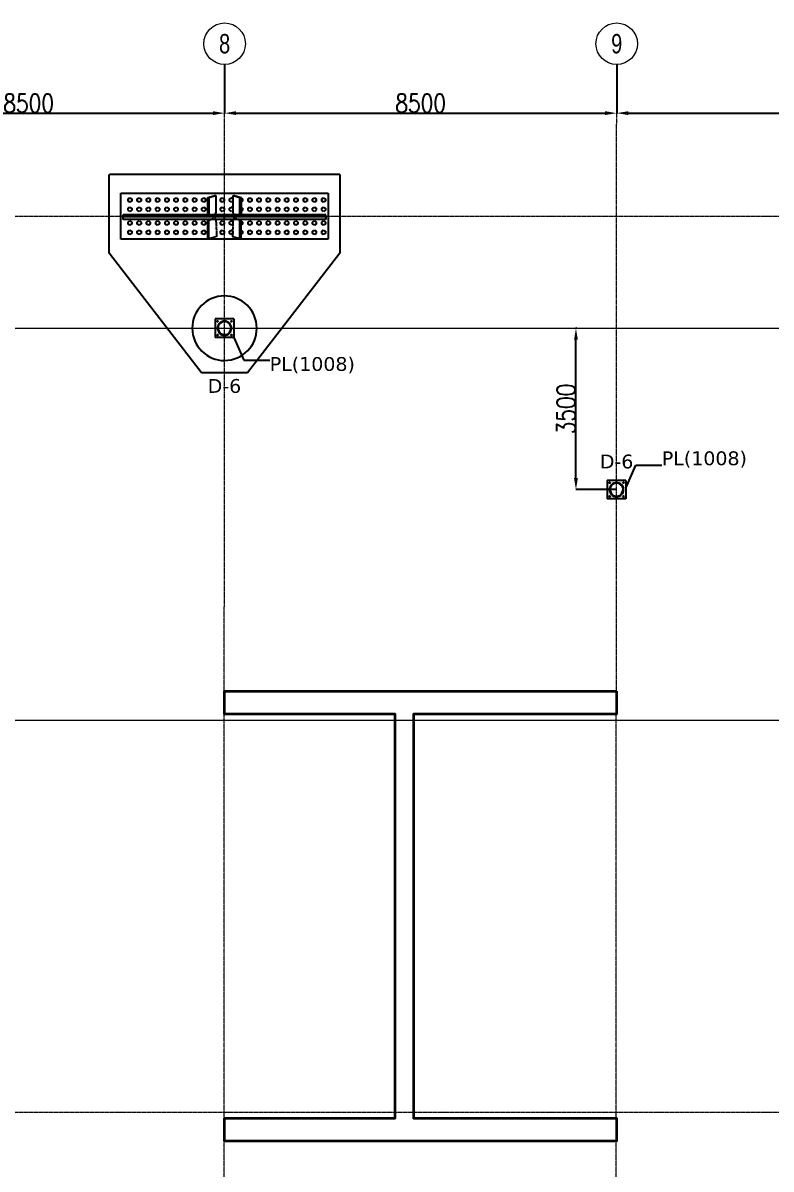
# Model space of a CAD drawing. Header units: millimetres. Extents: x 1541 to 289025, y -12015 to 47026.
# Drawn here: x 210695 to 226915, y 22171 to 47026 of the extents above; entities that cross this region are included whole.
import ezdxf
from ezdxf.enums import TextEntityAlignment as Align

# ---------------------------------------------------------------- set-up
doc = ezdxf.new("R2010")
doc.units = ezdxf.units.MM
doc.header["$LTSCALE"] = 0.1
for name, pattern in [('ACAD_ISO02W100', [15, 12, -3]), ('DXK_LINE_DOT2', [3.9198, 1.9599, -1.9599]), ('Grid Line', [3.33375, 1.905, -0.47625, 0.47625, -0.47625])]:
    doc.linetypes.add(name, pattern=pattern)
doc.layers.get('0').update_dxf_attribs({"color": 255})
for name, color, linetype in [('COTAS', 8, 'Continuous'), ('PLATINAS', 5, 'Continuous'), ('TEXTO GENERAL', 3, 'Continuous')]:
    doc.layers.add(name, color=color, linetype=linetype)
for name, color, linetype, lineweight in [('E_EJES', 8, 'Continuous', 9), ('E_EJES-1', 8, 'Grid Line', 9), ('E_MUROS-1', 2, 'Continuous', 35)]:
    doc.layers.add(name, color=color, linetype=linetype, lineweight=lineweight)
doc.styles.add('CNI_COTAS', font='romans.shx', dxfattribs={"width": 0.8})
doc.styles.add('Swis721 LtCn BT_1', font='swisscl.ttf', dxfattribs={"height": 0.42})
doc.styles.add('TEXTO GENERAL', font='verdana.ttf', dxfattribs={"height": 0.9})
doc.dimstyles.new('1.3', dxfattribs={"dimscale": 0, "dimtxt": 50, "dimasz": 30, "dimexe": 4, "dimexo": 4, "dimgap": 9, "dimtad": 1, "dimdec": 0, "dimzin": 4, "dimdsep": 46, "dimtxsty": 'CNI_COTAS', "dimcen": 0, "dimclrd": 256, "dimclrt": 3, "dimadec": 0, "dimazin": 0, "dimtfac": 1, "dimtdec": 0, "dimtmove": 2, "dimatfit": 0, "dimfxl": 0.05, "dimtolj": 1, "dimtzin": 0, "dimarcsym": 0})
doc.dimstyles.new('1.5', dxfattribs={"dimscale": 0, "dimtxt": 400, "dimasz": 250, "dimexe": 4, "dimexo": 4, "dimgap": 15, "dimtad": 1, "dimdec": 0, "dimzin": 4, "dimdsep": 46, "dimtxsty": 'CNI_COTAS', "dimcen": 0, "dimclrd": 256, "dimclrt": 3, "dimadec": 0, "dimazin": 0, "dimtfac": 1, "dimtdec": 0, "dimtmove": 2, "dimatfit": 0, "dimfxl": 0.05, "dimtolj": 1, "dimtzin": 0, "dimarcsym": 0})

# ---------------------------------------------------------------- blocks, each defined once
blk = doc.blocks.new('Grid - CNI_NOMBRE EJES-372759-_26_00m_LOC COLUMNAS Y MUROS PISO 7')
at = {"layer": 'E_EJES'}
blk.add_circle((0, 0), 0.003, dxfattribs=at)
blk = doc.blocks.new('*D842')
at = {"layer": 'COTAS', "color": 0, "lineweight": -2, "transparency": 16777216}
for p, q in [((206568, 46122), (206568, 45065)), ((215068, 46117), (215068, 45065))]:
    blk.add_line(p, q, dxfattribs=at)
at = {"layer": 'COTAS', "lineweight": -2, "transparency": 16777216}
blk.add_line((206818, 45069), (214818, 45069), dxfattribs=at)
at = {"layer": 'COTAS', "transparency": 16777216}
for points in [[(206818, 45111), (206818, 45028), (206568, 45069)], [(214818, 45111), (214818, 45028), (215068, 45069)]]:
    blk.add_solid(points, dxfattribs=at)
at = {"layer": 'Defpoints', "color": 0, "transparency": 16777216}
for p in [(206568, 46126), (215068, 46121), (215068, 45069)]:
    blk.add_point(p, dxfattribs=at)
at = {"layer": 'COTAS', "color": 3, "transparency": 16777216, "insert": (210818, 45284), "char_height": 400, "attachment_point": 5, "style": 'CNI_COTAS'}
blk.add_mtext('\\A1;8500', dxfattribs=at)
blk = doc.blocks.new('*D843')
at = {"layer": 'COTAS', "color": 0, "lineweight": -2, "transparency": 16777216}
for p, q in [((215068, 46117), (215068, 45065)), ((223568, 46122), (223568, 45065))]:
    blk.add_line(p, q, dxfattribs=at)
at = {"layer": 'COTAS', "lineweight": -2, "transparency": 16777216}
blk.add_line((215318, 45069), (223318, 45069), dxfattribs=at)
at = {"layer": 'COTAS', "transparency": 16777216}
for points in [[(215318, 45111), (215318, 45028), (215068, 45069)], [(223318, 45111), (223318, 45028), (223568, 45069)]]:
    blk.add_solid(points, dxfattribs=at)
at = {"layer": 'Defpoints', "color": 0, "transparency": 16777216}
for p in [(215068, 46121), (223568, 46126), (223568, 45069)]:
    blk.add_point(p, dxfattribs=at)
at = {"layer": 'COTAS', "color": 3, "transparency": 16777216, "insert": (219318, 45284), "char_height": 400, "attachment_point": 5, "style": 'CNI_COTAS'}
blk.add_mtext('\\A1;8500', dxfattribs=at)
blk = doc.blocks.new('*D844')
at = {"layer": 'COTAS', "color": 0, "lineweight": -2, "transparency": 16777216}
for p, q in [((223568, 46122), (223568, 45065)), ((232068, 46122), (232068, 45065))]:
    blk.add_line(p, q, dxfattribs=at)
at = {"layer": 'COTAS', "lineweight": -2, "transparency": 16777216}
blk.add_line((223818, 45069), (231818, 45069), dxfattribs=at)
at = {"layer": 'COTAS', "transparency": 16777216}
for points in [[(223818, 45111), (223818, 45028), (223568, 45069)], [(231818, 45111), (231818, 45028), (232068, 45069)]]:
    blk.add_solid(points, dxfattribs=at)
at = {"layer": 'Defpoints', "color": 0, "transparency": 16777216}
for p in [(223568, 46126), (232068, 46126), (232068, 45069)]:
    blk.add_point(p, dxfattribs=at)
at = {"layer": 'COTAS', "color": 3, "transparency": 16777216, "insert": (227818, 45284), "char_height": 400, "attachment_point": 5, "style": 'CNI_COTAS'}
blk.add_mtext('\\A1;8500', dxfattribs=at)
blk = doc.blocks.new('*D858')
at = {"layer": 'COTAS', "color": 0, "lineweight": -2, "transparency": 16777216}
for p, q in [((222696, 40405), (222681, 40405)), ((222696, 36905), (222681, 36905))]:
    blk.add_line(p, q, dxfattribs=at)
at = {"layer": 'COTAS', "lineweight": -2, "transparency": 16777216}
blk.add_line((222685, 37155), (222685, 40155), dxfattribs=at)
at = {"layer": 'COTAS', "transparency": 16777216}
for points in [[(222643, 40155), (222726, 40155), (222685, 40405)], [(222643, 37155), (222726, 37155), (222685, 36905)]]:
    blk.add_solid(points, dxfattribs=at)
at = {"layer": 'Defpoints', "color": 0, "transparency": 16777216}
for p in [(222685, 40405), (222700, 40405), (222700, 36905)]:
    blk.add_point(p, dxfattribs=at)
at = {"layer": 'COTAS', "color": 3, "transparency": 16777216, "insert": (222470, 38655), "char_height": 400, "attachment_point": 5, "rotation": 90, "style": 'CNI_COTAS'}
blk.add_mtext('\\A1;3500', dxfattribs=at)

msp = doc.modelspace()

# ---------------------------------------------------------------- linework, layer by layer
at = {"color": 8, "linetype": 'Continuous'}
for p, q in [((212565.1, 42035.4), (212565.1, 43735.4)), ((217564.7, 43735.4), (212615.1, 43735.4)), ((217564.7, 43735.4), (217564.7, 42035.4)), ((212815.1, 42335.4), (212815.1, 43335.4)), ((212815.1, 43335.4), (217315.1, 43335.4)), ((214702.8, 43240.3), (214852.9, 43284.1)), ((214728.9, 43240.9), (214876.8, 43284.1)), ((214852.9, 43284.1), (214876.8, 43284.1)), ((214876.8, 43284.1), (214877.5, 42924.1)), ((215252.3, 42924.1), (215253.1, 43284.1)), ((215253.1, 43284.1), (215277, 43284.1)), ((215253.1, 43284.1), (215401, 43240.9)), ((215277, 43284.1), (215427.1, 43240.3)), ((217315.1, 43335.4), (217315.1, 42335.4)), ((212975.1, 43208.5), (213015.1, 43231.6)), ((212975.1, 43162.3), (212975.1, 43208.5)), ((213015.1, 43139.2), (212975.1, 43162.3)), ((212975.1, 43008.5), (213015.1, 43031.6)), ((212975.1, 42962.3), (212975.1, 43008.5)), ((213015.1, 43231.6), (213055.1, 43208.5)), ((213055.1, 43162.3), (213015.1, 43139.2)), ((213015.1, 43031.6), (213055.1, 43008.5)), ((213055.1, 43208.5), (213055.1, 43162.3)), ((213055.1, 43008.5), (213055.1, 42962.3)), ((213175.1, 43208.5), (213215.1, 43231.6)), ((213175.1, 43162.3), (213175.1, 43208.5)), ((213215.1, 43139.2), (213175.1, 43162.3)), ((213175.1, 43008.5), (213215.1, 43031.6)), ((213175.1, 42962.3), (213175.1, 43008.5)), ((213215.1, 43231.6), (213255.1, 43208.5)), ((213255.1, 43162.3), (213215.1, 43139.2)), ((213215.1, 43031.6), (213255.1, 43008.5)), ((213255.1, 43208.5), (213255.1, 43162.3)), ((213255.1, 43008.5), (213255.1, 42962.3)), ((213375.1, 43208.5), (213415.1, 43231.6)), ((213375.1, 43162.3), (213375.1, 43208.5)), ((213415.1, 43139.2), (213375.1, 43162.3)), ((213375.1, 43008.5), (213415.1, 43031.6)), ((213375.1, 42962.3), (213375.1, 43008.5)), ((213415.1, 43231.6), (213455.1, 43208.5)), ((213455.1, 43162.3), (213415.1, 43139.2)), ((213415.1, 43031.6), (213455.1, 43008.5)), ((213455.1, 43208.5), (213455.1, 43162.3)), ((213455.1, 43008.5), (213455.1, 42962.3)), ((213575.1, 43208.5), (213615.1, 43231.6)), ((213575.1, 43162.3), (213575.1, 43208.5)), ((213615.1, 43139.2), (213575.1, 43162.3)), ((213575.1, 43008.5), (213615.1, 43031.6)), ((213575.1, 42962.3), (213575.1, 43008.5)), ((213615.1, 43231.6), (213655.1, 43208.5)), ((213655.1, 43162.3), (213615.1, 43139.2)), ((213615.1, 43031.6), (213655.1, 43008.5)), ((213655.1, 43208.5), (213655.1, 43162.3)), ((213655.1, 43008.5), (213655.1, 42962.3)), ((213775.1, 43208.5), (213815.1, 43231.6)), ((213775.1, 43162.3), (213775.1, 43208.5)), ((213815.1, 43139.2), (213775.1, 43162.3)), ((213775.1, 43008.5), (213815.1, 43031.6)), ((213775.1, 42962.3), (213775.1, 43008.5)), ((213815.1, 43231.6), (213855.1, 43208.5)), ((213855.1, 43162.3), (213815.1, 43139.2)), ((213815.1, 43031.6), (213855.1, 43008.5)), ((213855.1, 43208.5), (213855.1, 43162.3)), ((213855.1, 43008.5), (213855.1, 42962.3)), ((213975.1, 43208.5), (214015.1, 43231.6)), ((213975.1, 43162.3), (213975.1, 43208.5)), ((214015.1, 43139.2), (213975.1, 43162.3)), ((213975.1, 43008.5), (214015.1, 43031.6)), ((213975.1, 42962.3), (213975.1, 43008.5)), ((214015.1, 43231.6), (214055.1, 43208.5)), ((214055.1, 43162.3), (214015.1, 43139.2)), ((214015.1, 43031.6), (214055.1, 43008.5)), ((214055.1, 43208.5), (214055.1, 43162.3)), ((214055.1, 43008.5), (214055.1, 42962.3)), ((214175.1, 43208.5), (214215.1, 43231.6)), ((214175.1, 43162.3), (214175.1, 43208.5)), ((214215.1, 43139.2), (214175.1, 43162.3)), ((214175.1, 43008.5), (214215.1, 43031.6)), ((214175.1, 42962.3), (214175.1, 43008.5)), ((214215.1, 43231.6), (214255.1, 43208.5)), ((214255.1, 43162.3), (214215.1, 43139.2)), ((214215.1, 43031.6), (214255.1, 43008.5)), ((214255.1, 43208.5), (214255.1, 43162.3)), ((214255.1, 43008.5), (214255.1, 42962.3)), ((214375.1, 43208.5), (214415.1, 43231.6)), ((214375.1, 43162.3), (214375.1, 43208.5)), ((214415.1, 43139.2), (214375.1, 43162.3)), ((214375.1, 43008.5), (214415.1, 43031.6)), ((214375.1, 42962.3), (214375.1, 43008.5)), ((214415.1, 43231.6), (214455.1, 43208.5)), ((214455.1, 43162.3), (214415.1, 43139.2)), ((214415.1, 43031.6), (214455.1, 43008.5)), ((214455.1, 43208.5), (214455.1, 43162.3)), ((214455.1, 43008.5), (214455.1, 42962.3)), ((214575.1, 43208.5), (214615.1, 43231.6)), ((214575.1, 43162.3), (214575.1, 43208.5)), ((214615.1, 43139.2), (214575.1, 43162.3)), ((214575.1, 43008.5), (214615.1, 43031.6)), ((214575.1, 42962.3), (214575.1, 43008.5)), ((214615.1, 43231.6), (214655.1, 43208.5)), ((214655.1, 43162.3), (214615.1, 43139.2)), ((214615.1, 43031.6), (214655.1, 43008.5)), ((214655.1, 43208.5), (214655.1, 43162.3)), ((214655.1, 43008.5), (214655.1, 42962.3)), ((214702.8, 43240.3), (214728.9, 43240.9)), ((214702.9, 42839.8), (214702.8, 43240.3)), ((214728.9, 43240.9), (214729, 42840.5)), ((214975.1, 43208.5), (215015.1, 43231.6)), ((214975.1, 43162.3), (214975.1, 43208.5)), ((215015.1, 43139.2), (214975.1, 43162.3)), ((214975.1, 43008.5), (215015.1, 43031.6)), ((214975.1, 42962.3), (214975.1, 43008.5)), ((215015.1, 43231.6), (215055.1, 43208.5)), ((215055.1, 43162.3), (215015.1, 43139.2)), ((215015.1, 43031.6), (215055.1, 43008.5)), ((215055.1, 43208.5), (215055.1, 43162.3)), ((215055.1, 43008.5), (215055.1, 42962.3)), ((215175.1, 43208.5), (215215.1, 43231.6)), ((215175.1, 43162.3), (215175.1, 43208.5)), ((215215.1, 43139.2), (215175.1, 43162.3)), ((215175.1, 43008.5), (215215.1, 43031.6)), ((215175.1, 42962.3), (215175.1, 43008.5)), ((215255.1, 43208.5), (215215.1, 43231.6)), ((215255.1, 43162.3), (215215.1, 43139.2)), ((215255.1, 43008.5), (215215.1, 43031.6)), ((215255.1, 43162.3), (215255.1, 43208.5)), ((215255.1, 42962.3), (215255.1, 43008.5)), ((215400.9, 42840.5), (215401, 43240.9)), ((215401, 43240.9), (215427.1, 43240.3)), ((215427.1, 43240.3), (215427, 42839.8)), ((215427, 43024.7), (215455.1, 43008.5)), ((215427.1, 43224.7), (215455.1, 43208.5)), ((215455.1, 43162.3), (215427.1, 43146.1)), ((215455.1, 43208.5), (215455.1, 43162.3)), ((215455.1, 43008.5), (215455.1, 42962.3)), ((215575.1, 43208.5), (215615.1, 43231.6)), ((215575.1, 43162.3), (215575.1, 43208.5)), ((215615.1, 43139.2), (215575.1, 43162.3)), ((215575.1, 43008.5), (215615.1, 43031.6)), ((215575.1, 42962.3), (215575.1, 43008.5)), ((215615.1, 43231.6), (215655.1, 43208.5)), ((215655.1, 43162.3), (215615.1, 43139.2)), ((215615.1, 43031.6), (215655.1, 43008.5)), ((215655.1, 43208.5), (215655.1, 43162.3)), ((215655.1, 43008.5), (215655.1, 42962.3)), ((215775.1, 43208.5), (215815.1, 43231.6)), ((215775.1, 43162.3), (215775.1, 43208.5)), ((215815.1, 43139.2), (215775.1, 43162.3)), ((215775.1, 43008.5), (215815.1, 43031.6)), ((215775.1, 42962.3), (215775.1, 43008.5)), ((215815.1, 43231.6), (215855.1, 43208.5)), ((215855.1, 43162.3), (215815.1, 43139.2)), ((215815.1, 43031.6), (215855.1, 43008.5)), ((215855.1, 43208.5), (215855.1, 43162.3)), ((215855.1, 43008.5), (215855.1, 42962.3)), ((215975.1, 43208.5), (216015.1, 43231.6)), ((215975.1, 43162.3), (215975.1, 43208.5)), ((216015.1, 43139.2), (215975.1, 43162.3)), ((215975.1, 43008.5), (216015.1, 43031.6)), ((215975.1, 42962.3), (215975.1, 43008.5)), ((216015.1, 43231.6), (216055.1, 43208.5)), ((216055.1, 43162.3), (216015.1, 43139.2)), ((216015.1, 43031.6), (216055.1, 43008.5)), ((216055.1, 43208.5), (216055.1, 43162.3)), ((216055.1, 43008.5), (216055.1, 42962.3)), ((216175.1, 43208.5), (216215.1, 43231.6)), ((216175.1, 43162.3), (216175.1, 43208.5)), ((216215.1, 43139.2), (216175.1, 43162.3)), ((216175.1, 43008.5), (216215.1, 43031.6)), ((216175.1, 42962.3), (216175.1, 43008.5)), ((216215.1, 43231.6), (216255.1, 43208.5)), ((216255.1, 43162.3), (216215.1, 43139.2)), ((216215.1, 43031.6), (216255.1, 43008.5)), ((216255.1, 43208.5), (216255.1, 43162.3)), ((216255.1, 43008.5), (216255.1, 42962.3)), ((216375.1, 43208.5), (216415.1, 43231.6)), ((216375.1, 43162.3), (216375.1, 43208.5)), ((216415.1, 43139.2), (216375.1, 43162.3)), ((216375.1, 43008.5), (216415.1, 43031.6)), ((216375.1, 42962.3), (216375.1, 43008.5)), ((216415.1, 43231.6), (216455.1, 43208.5)), ((216455.1, 43162.3), (216415.1, 43139.2)), ((216415.1, 43031.6), (216455.1, 43008.5)), ((216455.1, 43208.5), (216455.1, 43162.3)), ((216455.1, 43008.5), (216455.1, 42962.3)), ((216575.1, 43208.5), (216615.1, 43231.6)), ((216575.1, 43162.3), (216575.1, 43208.5)), ((216615.1, 43139.2), (216575.1, 43162.3)), ((216575.1, 43008.5), (216615.1, 43031.6)), ((216575.1, 42962.3), (216575.1, 43008.5)), ((216615.1, 43231.6), (216655.1, 43208.5)), ((216655.1, 43162.3), (216615.1, 43139.2)), ((216615.1, 43031.6), (216655.1, 43008.5)), ((216655.1, 43208.5), (216655.1, 43162.3)), ((216655.1, 43008.5), (216655.1, 42962.3)), ((216775.1, 43208.5), (216815.1, 43231.6)), ((216775.1, 43162.3), (216775.1, 43208.5)), ((216815.1, 43139.2), (216775.1, 43162.3)), ((216775.1, 43008.5), (216815.1, 43031.6)), ((216775.1, 42962.3), (216775.1, 43008.5)), ((216815.1, 43231.6), (216855.1, 43208.5)), ((216855.1, 43162.3), (216815.1, 43139.2)), ((216815.1, 43031.6), (216855.1, 43008.5)), ((216855.1, 43208.5), (216855.1, 43162.3)), ((216855.1, 43008.5), (216855.1, 42962.3)), ((216975.1, 43208.5), (217015.1, 43231.6)), ((216975.1, 43162.3), (216975.1, 43208.5)), ((217015.1, 43139.2), (216975.1, 43162.3)), ((216975.1, 43008.5), (217015.1, 43031.6)), ((216975.1, 42962.3), (216975.1, 43008.5)), ((217015.1, 43231.6), (217055.1, 43208.5)), ((217055.1, 43162.3), (217015.1, 43139.2)), ((217015.1, 43031.6), (217055.1, 43008.5)), ((217055.1, 43208.5), (217055.1, 43162.3)), ((217055.1, 43008.5), (217055.1, 42962.3)), ((217175.1, 43208.5), (217215.1, 43231.6)), ((217175.1, 43162.3), (217175.1, 43208.5)), ((217215.1, 43139.2), (217175.1, 43162.3)), ((217175.1, 43008.5), (217215.1, 43031.6)), ((217175.1, 42962.3), (217175.1, 43008.5)), ((217215.1, 43231.6), (217255.1, 43208.5)), ((217255.1, 43162.3), (217215.1, 43139.2)), ((217215.1, 43031.6), (217255.1, 43008.5)), ((217255.1, 43208.5), (217255.1, 43162.3)), ((217255.1, 43008.5), (217255.1, 42962.3)), ((212865.1, 42824.1), (212865.1, 42867.3)), ((214702.9, 42867.3), (212865.1, 42867.3)), ((212865.1, 42813.7), (212865.1, 42824.1)), ((217265.1, 42824.1), (212865.1, 42824.1)), ((212865.1, 42760.3), (212865.1, 42813.7)), ((212867.5, 42759.9), (212865.1, 42813.7)), ((212867.5, 42759.9), (212865.1, 42760.3)), ((217262.8, 42759.9), (212867.5, 42759.9)), ((213015.1, 42939.2), (212975.1, 42962.3)), ((213055.1, 42962.3), (213015.1, 42939.2)), ((213215.1, 42939.2), (213175.1, 42962.3)), ((213255.1, 42962.3), (213215.1, 42939.2)), ((213415.1, 42939.2), (213375.1, 42962.3)), ((213455.1, 42962.3), (213415.1, 42939.2)), ((213615.1, 42939.2), (213575.1, 42962.3)), ((213655.1, 42962.3), (213615.1, 42939.2)), ((213815.1, 42939.2), (213775.1, 42962.3)), ((213855.1, 42962.3), (213815.1, 42939.2)), ((214015.1, 42939.2), (213975.1, 42962.3)), ((214055.1, 42962.3), (214015.1, 42939.2)), ((214215.1, 42939.2), (214175.1, 42962.3)), ((214255.1, 42962.3), (214215.1, 42939.2)), ((214415.1, 42939.2), (214375.1, 42962.3)), ((214455.1, 42962.3), (214415.1, 42939.2)), ((214615.1, 42939.2), (214575.1, 42962.3)), ((214655.1, 42962.3), (214615.1, 42939.2)), ((214729, 42840.5), (214702.9, 42839.8)), ((214761.5, 42759.9), (214702.9, 42742.4)), ((214729, 42840.5), (214866.1, 42880.7)), ((214785.4, 42759.9), (214729, 42743)), ((215309.5, 42867.3), (214820.4, 42867.3)), ((214877.5, 42924.1), (214866.1, 42880.7)), ((214878.1, 42759.9), (214880.8, 42702.2)), ((215015.1, 42939.2), (214975.1, 42962.3)), ((215055.1, 42962.3), (215015.1, 42939.2)), ((215215.1, 42939.2), (215175.1, 42962.3)), ((215255.1, 42962.3), (215215.1, 42939.2)), ((215251.8, 42759.9), (215249.1, 42702.2)), ((215263.8, 42880.7), (215252.3, 42924.1)), ((215400.9, 42840.5), (215263.8, 42880.7)), ((215400.8, 42743), (215344.5, 42759.9)), ((215427, 42742.4), (215368.4, 42759.9)), ((215427, 42839.8), (215400.9, 42840.5)), ((215455.1, 42962.3), (215427, 42946.1)), ((217265.1, 42867.3), (215427, 42867.3)), ((215615.1, 42939.2), (215575.1, 42962.3)), ((215655.1, 42962.3), (215615.1, 42939.2)), ((215815.1, 42939.2), (215775.1, 42962.3)), ((215855.1, 42962.3), (215815.1, 42939.2)), ((216015.1, 42939.2), (215975.1, 42962.3)), ((216055.1, 42962.3), (216015.1, 42939.2)), ((216215.1, 42939.2), (216175.1, 42962.3)), ((216255.1, 42962.3), (216215.1, 42939.2)), ((216415.1, 42939.2), (216375.1, 42962.3)), ((216455.1, 42962.3), (216415.1, 42939.2)), ((216615.1, 42939.2), (216575.1, 42962.3)), ((216655.1, 42962.3), (216615.1, 42939.2)), ((216815.1, 42939.2), (216775.1, 42962.3)), ((216855.1, 42962.3), (216815.1, 42939.2)), ((217015.1, 42939.2), (216975.1, 42962.3)), ((217055.1, 42962.3), (217015.1, 42939.2)), ((217215.1, 42939.2), (217175.1, 42962.3)), ((217255.1, 42962.3), (217215.1, 42939.2)), ((217265.1, 42813.7), (217262.8, 42759.9)), ((217265.1, 42760.3), (217262.8, 42759.9)), ((217265.1, 42824.1), (217265.1, 42867.3)), ((217265.1, 42813.7), (217265.1, 42824.1)), ((217265.1, 42813.7), (217265.1, 42760.3)), ((212975.1, 42708.5), (213015.1, 42731.6)), ((212975.1, 42662.3), (212975.1, 42708.5)), ((213015.1, 42639.2), (212975.1, 42662.3)), ((212975.1, 42508.5), (213015.1, 42531.6)), ((212975.1, 42462.3), (212975.1, 42508.5)), ((213015.1, 42731.6), (213055.1, 42708.5)), ((213055.1, 42662.3), (213015.1, 42639.2)), ((213015.1, 42531.6), (213055.1, 42508.5)), ((213055.1, 42708.5), (213055.1, 42662.3)), ((213055.1, 42508.5), (213055.1, 42462.3)), ((213175.1, 42708.5), (213215.1, 42731.6)), ((213175.1, 42662.3), (213175.1, 42708.5)), ((213215.1, 42639.2), (213175.1, 42662.3)), ((213175.1, 42508.5), (213215.1, 42531.6)), ((213175.1, 42462.3), (213175.1, 42508.5)), ((213215.1, 42731.6), (213255.1, 42708.5)), ((213255.1, 42662.3), (213215.1, 42639.2)), ((213215.1, 42531.6), (213255.1, 42508.5)), ((213255.1, 42708.5), (213255.1, 42662.3)), ((213255.1, 42508.5), (213255.1, 42462.3)), ((213375.1, 42708.5), (213415.1, 42731.6)), ((213375.1, 42662.3), (213375.1, 42708.5)), ((213415.1, 42639.2), (213375.1, 42662.3)), ((213375.1, 42508.5), (213415.1, 42531.6)), ((213375.1, 42462.3), (213375.1, 42508.5)), ((213415.1, 42731.6), (213455.1, 42708.5)), ((213455.1, 42662.3), (213415.1, 42639.2)), ((213415.1, 42531.6), (213455.1, 42508.5)), ((213455.1, 42708.5), (213455.1, 42662.3)), ((213455.1, 42508.5), (213455.1, 42462.3)), ((213575.1, 42708.5), (213615.1, 42731.6)), ((213575.1, 42662.3), (213575.1, 42708.5)), ((213615.1, 42639.2), (213575.1, 42662.3)), ((213575.1, 42508.5), (213615.1, 42531.6)), ((213575.1, 42462.3), (213575.1, 42508.5)), ((213615.1, 42731.6), (213655.1, 42708.5)), ((213655.1, 42662.3), (213615.1, 42639.2)), ((213615.1, 42531.6), (213655.1, 42508.5)), ((213655.1, 42708.5), (213655.1, 42662.3)), ((213655.1, 42508.5), (213655.1, 42462.3)), ((213775.1, 42708.5), (213815.1, 42731.6)), ((213775.1, 42662.3), (213775.1, 42708.5)), ((213815.1, 42639.2), (213775.1, 42662.3)), ((213775.1, 42508.5), (213815.1, 42531.6)), ((213775.1, 42462.3), (213775.1, 42508.5)), ((213815.1, 42731.6), (213855.1, 42708.5)), ((213855.1, 42662.3), (213815.1, 42639.2)), ((213815.1, 42531.6), (213855.1, 42508.5)), ((213855.1, 42708.5), (213855.1, 42662.3)), ((213855.1, 42508.5), (213855.1, 42462.3)), ((213975.1, 42708.5), (214015.1, 42731.6)), ((213975.1, 42662.3), (213975.1, 42708.5)), ((214015.1, 42639.2), (213975.1, 42662.3)), ((213975.1, 42508.5), (214015.1, 42531.6)), ((213975.1, 42462.3), (213975.1, 42508.5)), ((214015.1, 42731.6), (214055.1, 42708.5)), ((214055.1, 42662.3), (214015.1, 42639.2)), ((214015.1, 42531.6), (214055.1, 42508.5)), ((214055.1, 42708.5), (214055.1, 42662.3)), ((214055.1, 42508.5), (214055.1, 42462.3)), ((214175.1, 42708.5), (214215.1, 42731.6)), ((214175.1, 42662.3), (214175.1, 42708.5)), ((214215.1, 42639.2), (214175.1, 42662.3)), ((214175.1, 42508.5), (214215.1, 42531.6)), ((214175.1, 42462.3), (214175.1, 42508.5)), ((214215.1, 42731.6), (214255.1, 42708.5)), ((214255.1, 42662.3), (214215.1, 42639.2)), ((214215.1, 42531.6), (214255.1, 42508.5)), ((214255.1, 42708.5), (214255.1, 42662.3)), ((214255.1, 42508.5), (214255.1, 42462.3)), ((214375.1, 42708.5), (214415.1, 42731.6)), ((214375.1, 42662.3), (214375.1, 42708.5)), ((214415.1, 42639.2), (214375.1, 42662.3)), ((214375.1, 42508.5), (214415.1, 42531.6)), ((214375.1, 42462.3), (214375.1, 42508.5)), ((214415.1, 42731.6), (214455.1, 42708.5)), ((214455.1, 42662.3), (214415.1, 42639.2)), ((214415.1, 42531.6), (214455.1, 42508.5)), ((214455.1, 42708.5), (214455.1, 42662.3)), ((214455.1, 42508.5), (214455.1, 42462.3)), ((214575.1, 42708.5), (214615.1, 42731.6)), ((214575.1, 42662.3), (214575.1, 42708.5)), ((214615.1, 42639.2), (214575.1, 42662.3)), ((214575.1, 42508.5), (214615.1, 42531.6)), ((214575.1, 42462.3), (214575.1, 42508.5)), ((214615.1, 42731.6), (214655.1, 42708.5)), ((214655.1, 42662.3), (214615.1, 42639.2)), ((214615.1, 42531.6), (214655.1, 42508.5)), ((214655.1, 42708.5), (214655.1, 42662.3)), ((214655.1, 42508.5), (214655.1, 42462.3)), ((214702.9, 42742.4), (214729, 42743)), ((214702.9, 42340.9), (214702.9, 42742.4)), ((214729, 42341.5), (214729, 42743)), ((214975.1, 42708.5), (215015.1, 42731.6)), ((214975.1, 42662.3), (214975.1, 42708.5)), ((215015.1, 42639.2), (214975.1, 42662.3)), ((214975.1, 42508.5), (215015.1, 42531.6)), ((214975.1, 42462.3), (214975.1, 42508.5)), ((215015.1, 42731.6), (215055.1, 42708.5)), ((215055.1, 42662.3), (215015.1, 42639.2)), ((215015.1, 42531.6), (215055.1, 42508.5)), ((215055.1, 42708.5), (215055.1, 42662.3)), ((215055.1, 42508.5), (215055.1, 42462.3)), ((215175.1, 42708.5), (215215.1, 42731.6)), ((215175.1, 42662.3), (215175.1, 42708.5)), ((215215.1, 42639.2), (215175.1, 42662.3)), ((215175.1, 42508.5), (215215.1, 42531.6)), ((215175.1, 42462.3), (215175.1, 42508.5)), ((215255.1, 42708.5), (215215.1, 42731.6)), ((215255.1, 42662.3), (215215.1, 42639.2)), ((215255.1, 42508.5), (215215.1, 42531.6)), ((215255.1, 42662.3), (215255.1, 42708.5)), ((215255.1, 42462.3), (215255.1, 42508.5)), ((215400.8, 42341.5), (215400.8, 42743)), ((215400.8, 42743), (215427, 42742.4)), ((215427, 42340.9), (215427, 42742.4)), ((215427, 42724.8), (215455.1, 42708.5)), ((215455.1, 42662.3), (215427, 42646)), ((215427, 42524.8), (215455.1, 42508.5)), ((215455.1, 42708.5), (215455.1, 42662.3)), ((215455.1, 42508.5), (215455.1, 42462.3)), ((215575.1, 42708.5), (215615.1, 42731.6)), ((215575.1, 42662.3), (215575.1, 42708.5)), ((215615.1, 42639.2), (215575.1, 42662.3)), ((215575.1, 42508.5), (215615.1, 42531.6)), ((215575.1, 42462.3), (215575.1, 42508.5)), ((215615.1, 42731.6), (215655.1, 42708.5)), ((215655.1, 42662.3), (215615.1, 42639.2)), ((215615.1, 42531.6), (215655.1, 42508.5)), ((215655.1, 42708.5), (215655.1, 42662.3)), ((215655.1, 42508.5), (215655.1, 42462.3)), ((215775.1, 42708.5), (215815.1, 42731.6)), ((215775.1, 42662.3), (215775.1, 42708.5)), ((215815.1, 42639.2), (215775.1, 42662.3)), ((215775.1, 42508.5), (215815.1, 42531.6)), ((215775.1, 42462.3), (215775.1, 42508.5)), ((215815.1, 42731.6), (215855.1, 42708.5)), ((215855.1, 42662.3), (215815.1, 42639.2)), ((215815.1, 42531.6), (215855.1, 42508.5)), ((215855.1, 42708.5), (215855.1, 42662.3)), ((215855.1, 42508.5), (215855.1, 42462.3)), ((215975.1, 42708.5), (216015.1, 42731.6)), ((215975.1, 42662.3), (215975.1, 42708.5)), ((216015.1, 42639.2), (215975.1, 42662.3)), ((215975.1, 42508.5), (216015.1, 42531.6)), ((215975.1, 42462.3), (215975.1, 42508.5)), ((216015.1, 42731.6), (216055.1, 42708.5)), ((216055.1, 42662.3), (216015.1, 42639.2)), ((216015.1, 42531.6), (216055.1, 42508.5)), ((216055.1, 42708.5), (216055.1, 42662.3)), ((216055.1, 42508.5), (216055.1, 42462.3)), ((216175.1, 42708.5), (216215.1, 42731.6)), ((216175.1, 42662.3), (216175.1, 42708.5)), ((216215.1, 42639.2), (216175.1, 42662.3)), ((216175.1, 42508.5), (216215.1, 42531.6)), ((216175.1, 42462.3), (216175.1, 42508.5)), ((216215.1, 42731.6), (216255.1, 42708.5)), ((216255.1, 42662.3), (216215.1, 42639.2)), ((216215.1, 42531.6), (216255.1, 42508.5)), ((216255.1, 42708.5), (216255.1, 42662.3)), ((216255.1, 42508.5), (216255.1, 42462.3)), ((216375.1, 42708.5), (216415.1, 42731.6)), ((216375.1, 42662.3), (216375.1, 42708.5)), ((216415.1, 42639.2), (216375.1, 42662.3)), ((216375.1, 42508.5), (216415.1, 42531.6)), ((216375.1, 42462.3), (216375.1, 42508.5)), ((216415.1, 42731.6), (216455.1, 42708.5)), ((216455.1, 42662.3), (216415.1, 42639.2)), ((216415.1, 42531.6), (216455.1, 42508.5)), ((216455.1, 42708.5), (216455.1, 42662.3)), ((216455.1, 42508.5), (216455.1, 42462.3)), ((216575.1, 42708.5), (216615.1, 42731.6)), ((216575.1, 42662.3), (216575.1, 42708.5)), ((216615.1, 42639.2), (216575.1, 42662.3)), ((216575.1, 42508.5), (216615.1, 42531.6)), ((216575.1, 42462.3), (216575.1, 42508.5)), ((216615.1, 42731.6), (216655.1, 42708.5)), ((216655.1, 42662.3), (216615.1, 42639.2)), ((216615.1, 42531.6), (216655.1, 42508.5)), ((216655.1, 42708.5), (216655.1, 42662.3)), ((216655.1, 42508.5), (216655.1, 42462.3)), ((216775.1, 42708.5), (216815.1, 42731.6)), ((216775.1, 42662.3), (216775.1, 42708.5)), ((216815.1, 42639.2), (216775.1, 42662.3)), ((216775.1, 42508.5), (216815.1, 42531.6)), ((216775.1, 42462.3), (216775.1, 42508.5)), ((216815.1, 42731.6), (216855.1, 42708.5)), ((216855.1, 42662.3), (216815.1, 42639.2)), ((216815.1, 42531.6), (216855.1, 42508.5)), ((216855.1, 42708.5), (216855.1, 42662.3)), ((216855.1, 42508.5), (216855.1, 42462.3)), ((216975.1, 42708.5), (217015.1, 42731.6)), ((216975.1, 42662.3), (216975.1, 42708.5)), ((217015.1, 42639.2), (216975.1, 42662.3)), ((216975.1, 42508.5), (217015.1, 42531.6)), ((216975.1, 42462.3), (216975.1, 42508.5)), ((217015.1, 42731.6), (217055.1, 42708.5)), ((217055.1, 42662.3), (217015.1, 42639.2)), ((217015.1, 42531.6), (217055.1, 42508.5)), ((217055.1, 42708.5), (217055.1, 42662.3)), ((217055.1, 42508.5), (217055.1, 42462.3)), ((217175.1, 42708.5), (217215.1, 42731.6)), ((217175.1, 42662.3), (217175.1, 42708.5)), ((217215.1, 42639.2), (217175.1, 42662.3)), ((217175.1, 42508.5), (217215.1, 42531.6)), ((217175.1, 42462.3), (217175.1, 42508.5)), ((217215.1, 42731.6), (217255.1, 42708.5)), ((217255.1, 42662.3), (217215.1, 42639.2)), ((217215.1, 42531.6), (217255.1, 42508.5)), ((217255.1, 42708.5), (217255.1, 42662.3)), ((217255.1, 42508.5), (217255.1, 42462.3)), ((217315.1, 42335.4), (212815.1, 42335.4)), ((213015.1, 42439.2), (212975.1, 42462.3)), ((213055.1, 42462.3), (213015.1, 42439.2)), ((213215.1, 42439.2), (213175.1, 42462.3)), ((213255.1, 42462.3), (213215.1, 42439.2)), ((213415.1, 42439.2), (213375.1, 42462.3)), ((213455.1, 42462.3), (213415.1, 42439.2)), ((213615.1, 42439.2), (213575.1, 42462.3)), ((213655.1, 42462.3), (213615.1, 42439.2)), ((213815.1, 42439.2), (213775.1, 42462.3)), ((213855.1, 42462.3), (213815.1, 42439.2)), ((214015.1, 42439.2), (213975.1, 42462.3)), ((214055.1, 42462.3), (214015.1, 42439.2)), ((214215.1, 42439.2), (214175.1, 42462.3)), ((214255.1, 42462.3), (214215.1, 42439.2)), ((214415.1, 42439.2), (214375.1, 42462.3)), ((214455.1, 42462.3), (214415.1, 42439.2)), ((214615.1, 42439.2), (214575.1, 42462.3)), ((214655.1, 42462.3), (214615.1, 42439.2)), ((214702.9, 42340.9), (214729, 42341.5)), ((214880.8, 42386.9), (214729, 42341.5)), ((215015.1, 42439.2), (214975.1, 42462.3)), ((215055.1, 42462.3), (215015.1, 42439.2)), ((215215.1, 42439.2), (215175.1, 42462.3)), ((215255.1, 42462.3), (215215.1, 42439.2)), ((215400.8, 42341.5), (215249.1, 42386.9)), ((215400.8, 42341.5), (215427, 42340.9)), ((215455.1, 42462.3), (215427, 42446)), ((215615.1, 42439.2), (215575.1, 42462.3)), ((215655.1, 42462.3), (215615.1, 42439.2)), ((215815.1, 42439.2), (215775.1, 42462.3)), ((215855.1, 42462.3), (215815.1, 42439.2)), ((216015.1, 42439.2), (215975.1, 42462.3)), ((216055.1, 42462.3), (216015.1, 42439.2)), ((216215.1, 42439.2), (216175.1, 42462.3)), ((216255.1, 42462.3), (216215.1, 42439.2)), ((216415.1, 42439.2), (216375.1, 42462.3)), ((216455.1, 42462.3), (216415.1, 42439.2)), ((216615.1, 42439.2), (216575.1, 42462.3)), ((216655.1, 42462.3), (216615.1, 42439.2)), ((216815.1, 42439.2), (216775.1, 42462.3)), ((216855.1, 42462.3), (216815.1, 42439.2)), ((217015.1, 42439.2), (216975.1, 42462.3)), ((217055.1, 42462.3), (217015.1, 42439.2)), ((217215.1, 42439.2), (217175.1, 42462.3)), ((217255.1, 42462.3), (217215.1, 42439.2)), ((214564.9, 39438.4), (212565.1, 42035.4)), ((217564.7, 42035.4), (215564.9, 39438.4)), ((214899.4, 40555.4), (214907.1, 40568.9)), ((214907.1, 40541.9), (214899.4, 40555.4)), ((214907.1, 40568.9), (214922.7, 40568.9)), ((214922.7, 40541.9), (214907.1, 40541.9)), ((214922.7, 40568.9), (214930.5, 40555.4)), ((214930.5, 40555.4), (214922.7, 40541.9)), ((215199.4, 40555.4), (215207.1, 40568.9)), ((215207.1, 40541.9), (215199.4, 40555.4)), ((215207.1, 40568.9), (215222.7, 40568.9)), ((215222.7, 40541.9), (215207.1, 40541.9)), ((215222.7, 40568.9), (215230.5, 40555.4)), ((215230.5, 40555.4), (215222.7, 40541.9)), ((214899.4, 40255.4), (214907.1, 40268.9)), ((214907.1, 40268.9), (214922.7, 40268.9)), ((214922.7, 40268.9), (214930.5, 40255.4)), ((215199.4, 40255.4), (215207.1, 40268.9)), ((215207.1, 40268.9), (215222.7, 40268.9)), ((215222.7, 40268.9), (215230.5, 40255.4)), ((214907.1, 40241.9), (214899.4, 40255.4)), ((214922.7, 40241.9), (214907.1, 40241.9)), ((214930.5, 40255.4), (214922.7, 40241.9)), ((215207.1, 40241.9), (215199.4, 40255.4)), ((215222.7, 40241.9), (215207.1, 40241.9)), ((215230.5, 40255.4), (215222.7, 40241.9)), ((215564.9, 39438.4), (214564.9, 39438.4))]:
    msp.add_line(p, q, dxfattribs=at)
at = {"color": 8, "linetype": 'DXK_LINE_DOT2'}
for p, q in [((212615.1, 43735.4), (212565.1, 43735.4)), ((212815.1, 42335.4), (212815.1, 43335.4)), ((212815.1, 43335.4), (217315.1, 43335.4)), ((217315.1, 43335.4), (217315.1, 42335.4)), ((214820.4, 42867.3), (214702.9, 42867.3)), ((214852.9, 42787.2), (214761.5, 42759.9)), ((214876.9, 42787.2), (214785.4, 42759.9)), ((214876.9, 42787.2), (214852.9, 42787.2)), ((214876.9, 42787.2), (214878.1, 42759.9)), ((215253, 42787.2), (215251.8, 42759.9)), ((215277, 42787.2), (215253, 42787.2)), ((215344.5, 42759.9), (215253, 42787.2)), ((215368.4, 42759.9), (215277, 42787.2)), ((215427, 42867.3), (215309.5, 42867.3)), ((214880.8, 42702.2), (214895.1, 42391.2)), ((215249.1, 42702.2), (215234.8, 42391.2)), ((217315.1, 42335.4), (212815.1, 42335.4)), ((214895.1, 42391.2), (214880.8, 42386.9)), ((215249.1, 42386.9), (215234.8, 42391.2))]:
    msp.add_line(p, q, dxfattribs=at)
at = {"color": 8, "linetype": 'ACAD_ISO02W100', "ltscale": 4}
msp.add_line((215065.1, 42759.9), (215065.1, 42867.3), dxfattribs=at)
at = {"color": 7, "linetype": 'Continuous'}
for p, q in [((223399.4, 37055.3), (223407.1, 37068.8)), ((223407.1, 37041.8), (223399.4, 37055.3)), ((223407.1, 37068.8), (223422.7, 37068.8)), ((223422.7, 37041.8), (223407.1, 37041.8)), ((223422.7, 37068.8), (223430.5, 37055.3)), ((223430.5, 37055.3), (223422.7, 37041.8)), ((223699.4, 37055.3), (223707.1, 37068.8)), ((223707.1, 37041.8), (223699.4, 37055.3)), ((223707.1, 37068.8), (223722.7, 37068.8)), ((223722.7, 37041.8), (223707.1, 37041.8)), ((223722.7, 37068.8), (223730.5, 37055.3)), ((223730.5, 37055.3), (223722.7, 37041.8)), ((223399.4, 36755.3), (223407.1, 36768.8)), ((223407.1, 36741.8), (223399.4, 36755.3)), ((223407.1, 36768.8), (223422.7, 36768.8)), ((223422.7, 36741.8), (223407.1, 36741.8)), ((223422.7, 36768.8), (223430.5, 36755.3)), ((223430.5, 36755.3), (223422.7, 36741.8)), ((223699.4, 36755.3), (223707.1, 36768.8)), ((223707.1, 36741.8), (223699.4, 36755.3)), ((223707.1, 36768.8), (223722.7, 36768.8)), ((223722.7, 36741.8), (223707.1, 36741.8)), ((223722.7, 36768.8), (223730.5, 36755.3)), ((223730.5, 36755.3), (223722.7, 36741.8))]:
    msp.add_line(p, q, dxfattribs=at)
at = {"color": 8, "linetype": 'Continuous'}
for start, end in [(6, 186), (186, 6)]:
    msp.add_arc((215064.9, 40405.4), 700, start, end, dxfattribs=at)
at = {"color": 2, "linetype": 'Continuous'}
for centre, radius, start, end in [((215064.9, 40405.4), 152.5, 11.25, 191.25), ((215064.9, 40405.4), 142.5, 348.75, 168.75), ((215064.9, 40405.4), 152.5, 191.25, 11.25), ((215064.9, 40405.4), 142.5, 168.75, 348.75), ((223564.9, 36905.3), 152.5, 11.25, 191.25), ((223564.9, 36905.3), 142.5, 348.75, 168.75), ((223564.9, 36905.3), 152.5, 191.25, 11.25), ((223564.9, 36905.3), 142.5, 168.75, 348.75)]:
    msp.add_arc(centre, radius, start, end, dxfattribs=at)
at = {"layer": 'COTAS'}
msp.add_line((223564.9, 36905.3), (222699.7, 36905.3), dxfattribs=at)
at = {"layer": 'E_EJES-1'}
for p, q in [((215047.3, 9907.2), (215068.3, 46125.6)), ((223547.3, 9907.2), (223568.3, 46125.6)), ((189723.6, 42835.4), (288125.4, 42835.4)), ((189723.6, 40405.4), (288125.4, 40405.4)), ((195603.6, 40405.4), (285315.9, 40405.4)), ((189723.6, 31905.4), (288125.4, 31905.4)), ((195603.6, 31905.4), (285315.9, 31905.4)), ((189723.6, 23405.4), (288125.4, 23405.4)), ((189723.6, 23405.4), (285315.9, 23405.4))]:
    msp.add_line(p, q, dxfattribs=at)
at = {"layer": 'E_MUROS-1'}
msp.add_lwpolyline([(223565.1, 32535.5), (223565.1, 32035.5), (219165.1, 32035.5), (219165.1, 23275.5), (223565.2, 23275.5), (223565.2, 22775.5), (215065.2, 22775.5), (215065.2, 23275.5), (218765.1, 23275.5), (218765.1, 32035.5), (215065.1, 32035.5), (215065.1, 32535.5)], close=True, dxfattribs=at)
at = {"layer": 'PLATINAS'}
for p, q in [((215264.9, 40605.4), (214864.9, 40605.4)), ((214864.9, 40605.4), (214864.9, 40205.4)), ((215264.9, 40605.4), (215264.9, 40205.4)), ((215264.9, 40205.4), (214864.9, 40205.4)), ((223764.9, 37105.3), (223364.9, 37105.3)), ((223364.9, 37105.3), (223364.9, 36705.3)), ((223764.9, 37105.3), (223764.9, 36705.3)), ((223764.9, 36705.3), (223364.9, 36705.3))]:
    msp.add_line(p, q, dxfattribs=at)

# ---------------------------------------------------------------- block references
at = {"layer": 'E_EJES', "xscale": 150000.000000001, "yscale": 150000.000000001, "zscale": 150000.000000001}
for p in [(215068.3, 46575.6), (223568.3, 46575.6)]:
    msp.add_blockref('Grid - CNI_NOMBRE EJES-372759-_26_00m_LOC COLUMNAS Y MUROS PISO 7', p, dxfattribs=at)

# ---------------------------------------------------------------- texts
at = {"layer": 'E_EJES', "style": 'Swis721 LtCn BT_1'}
for s, p in [('8', (215068.3, 46575.6)), ('9', (223568.3, 46575.6))]:
    msp.add_text(s, height=420, dxfattribs=at).set_placement(p, align=Align.MIDDLE_CENTER)
at = {"layer": 'TEXTO GENERAL', "color": 3, "style": 'TEXTO GENERAL'}
for p in [(216046.4, 39479.6), (224546.4, 37435.1)]:
    msp.add_text('PL(1008)', height=300, dxfattribs=at).set_placement(p)
for p in [(215064.2, 39153.3), (223565.7, 37515.4)]:
    msp.add_text('D-6', height=300, dxfattribs=at).set_placement(p, align=Align.MIDDLE_CENTER)

# ---------------------------------------------------------------- dimensions: what is measured, and where the dimension line sits
at = {"layer": 'COTAS'}
for base, p1, p2, picture, middle in [((215068.3, 45069.4), (206568.3, 46125.6), (215068.3, 46120.7), '*D842', (210818.3, 45284.4)), ((223568.3, 45069.4), (215068.3, 46120.7), (223568.3, 46125.6), '*D843', (219318.3, 45284.4)), ((232068.3, 45069.4), (223568.3, 46125.6), (232068.3, 46125.6), '*D844', (227818.3, 45284.4))]:
    dim = msp.add_linear_dim(base=base, p1=p1, p2=p2, dimstyle='1.5', override={"dimscale": 1}, dxfattribs=at)
    dim.commit()
    dim.dimension.update_dxf_attribs({"geometry": picture, "text_midpoint": middle})
dim = msp.add_linear_dim(base=(222684.6, 40405.4), p1=(222699.7, 36905.3), p2=(222699.7, 40405.4), angle=90, dimstyle='1.5', override={"dimscale": 1}, dxfattribs=at)
dim.commit()
dim.dimension.update_dxf_attribs({"geometry": '*D858', "text_midpoint": (222469.6, 38655.3)})

# ---------------------------------------------------------------- leaders
for points in [[(215264.9, 40205.4), (215481.3, 39710.5), (216046.4, 39710.1)], [(223764.9, 36939.8), (223981.3, 37434.7), (224546.4, 37435.1)]]:
    msp.add_leader(points, dimstyle='1.3', override={"dimscale": 1}, dxfattribs=at)

doc.saveas('drawing.dxf')
